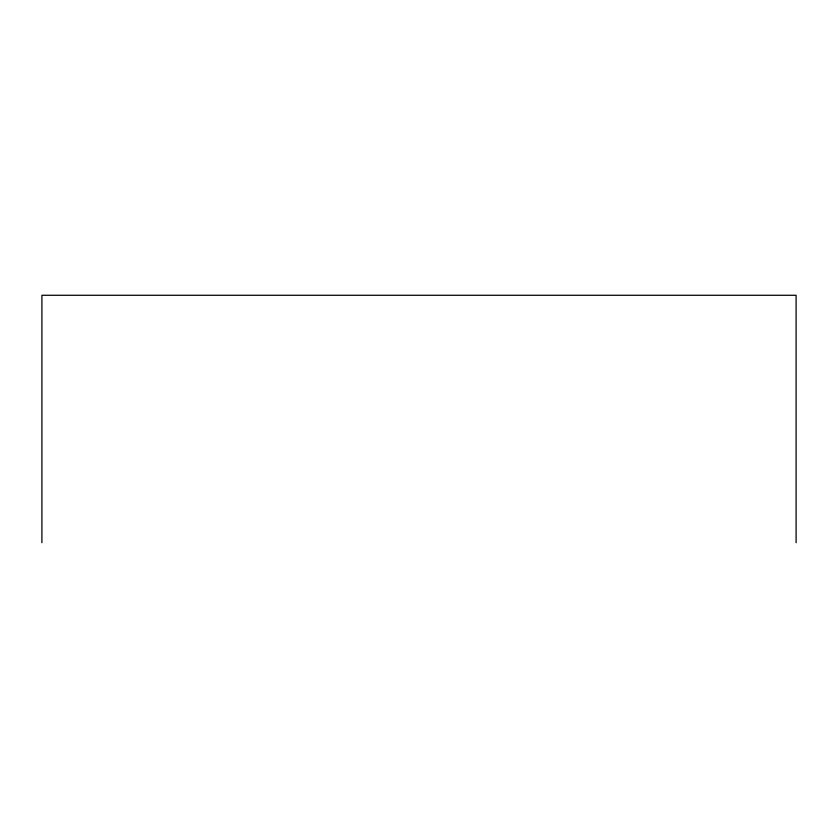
<?xml version="1.0" encoding="UTF-8"?>
<svg xmlns="http://www.w3.org/2000/svg" width="838" height="838" viewBox="0 0 838 838"><rect width="100%" height="100%" fill="white"/><g stroke="black" fill="none" stroke-linecap="round" stroke-linejoin="round"><path stroke-width="1.26" d="M796.1 542.731L796.1 295.269L41.9 295.269L41.9 542.731"/></g></svg>
